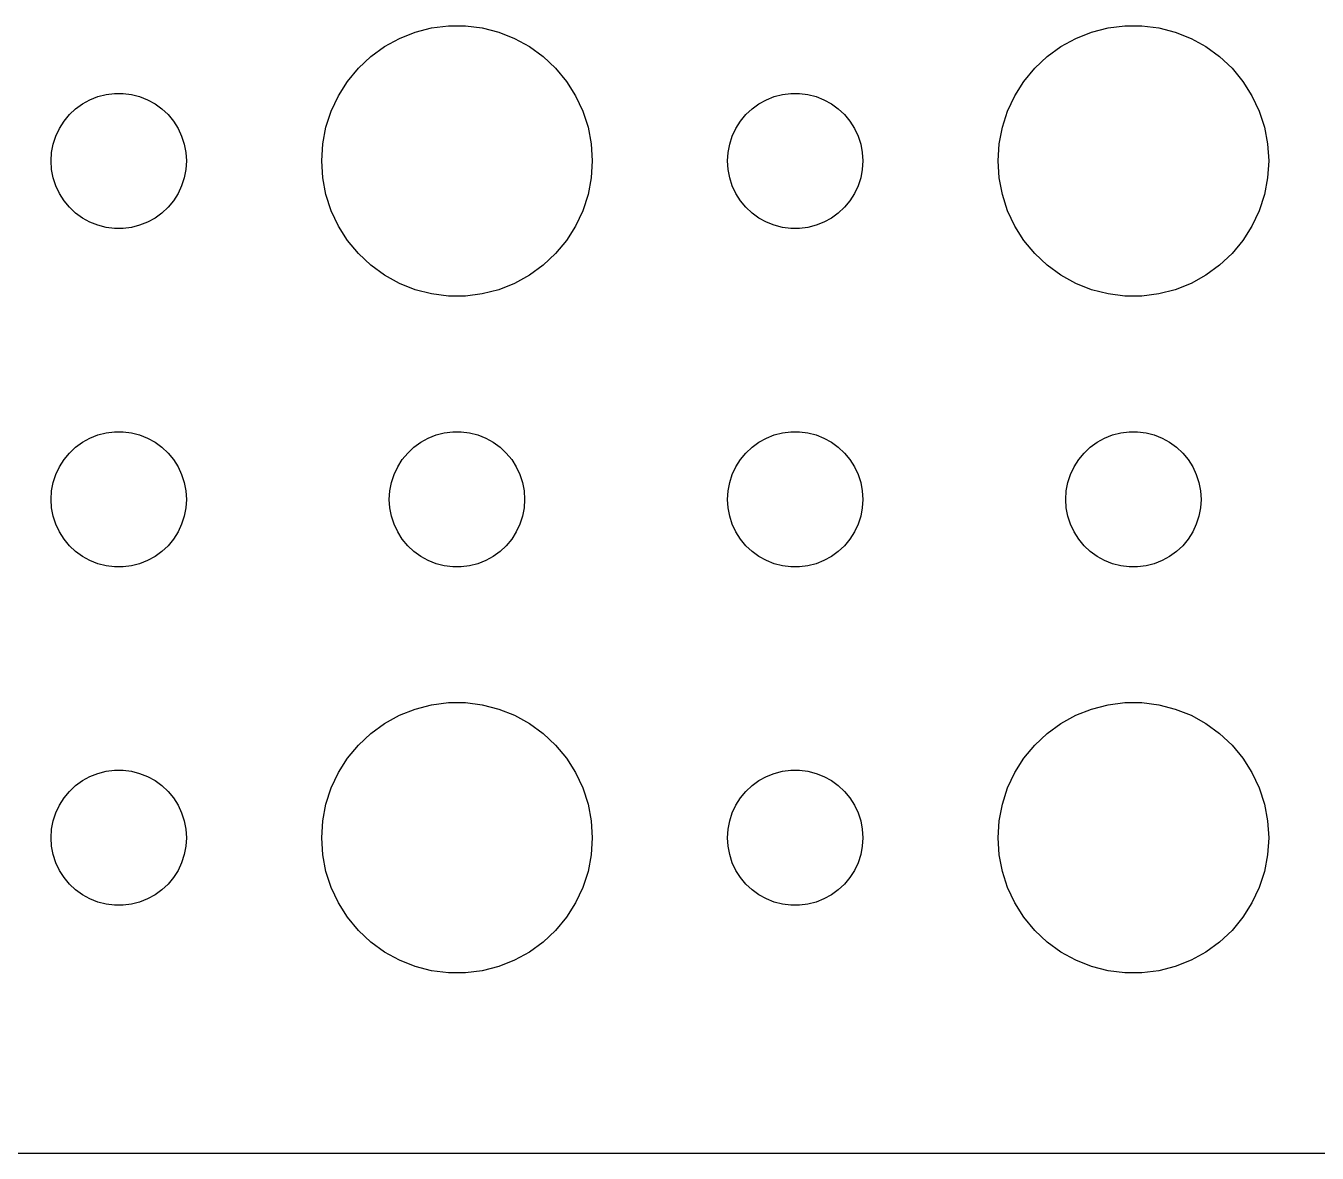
# Model space of a CAD drawing. Header units: metres. Extents: x -112 to 112, y -97 to 97.
# Drawn here: x -84.56 to -55.92, y -96.99 to -72.01 of the extents above; entities that cross this region are included whole.
import ezdxf

# ---------------------------------------------------------------- set-up
doc = ezdxf.new("R2010")
doc.units = ezdxf.units.M

msp = doc.modelspace()

# ---------------------------------------------------------------- linework, layer by layer
for p, q in [((-76.2773, -72.2855), (-75.927, -72.1468)), ((-75.927, -72.1468), (-75.5621, -72.0531)), ((-75.5621, -72.0531), (-75.1884, -72.0059)), ((-75.1884, -72.0059), (-74.8116, -72.0059)), ((-74.8116, -72.0059), (-74.4379, -72.0531)), ((-74.4379, -72.0531), (-74.073, -72.1468)), ((-74.073, -72.1468), (-73.7227, -72.2855)), ((-61.2773, -72.2855), (-60.927, -72.1468)), ((-60.927, -72.1468), (-60.5621, -72.0531)), ((-60.5621, -72.0531), (-60.1884, -72.0059)), ((-60.1884, -72.0059), (-59.8116, -72.0059)), ((-59.8116, -72.0059), (-59.4379, -72.0531)), ((-59.4379, -72.0531), (-59.0729, -72.1468)), ((-59.0729, -72.1468), (-58.7227, -72.2855)), ((-76.6075, -72.467), (-76.2773, -72.2855)), ((-73.7227, -72.2855), (-73.3925, -72.467)), ((-61.6075, -72.467), (-61.2773, -72.2855)), ((-58.7227, -72.2855), (-58.3925, -72.467)), ((-77.1869, -72.9464), (-76.9123, -72.6885)), ((-76.9123, -72.6885), (-76.6075, -72.467)), ((-73.3925, -72.467), (-73.0877, -72.6885)), ((-73.0877, -72.6885), (-72.8131, -72.9464)), ((-62.1869, -72.9464), (-61.9123, -72.6885)), ((-61.9123, -72.6885), (-61.6075, -72.467)), ((-58.3925, -72.467), (-58.0877, -72.6885)), ((-58.0877, -72.6885), (-57.8131, -72.9464)), ((-77.427, -73.2366), (-77.1869, -72.9464)), ((-72.8131, -72.9464), (-72.573, -73.2366)), ((-62.427, -73.2366), (-62.1869, -72.9464)), ((-57.8131, -72.9464), (-57.5729, -73.2366)), ((-77.6289, -73.5547), (-77.427, -73.2366)), ((-72.573, -73.2366), (-72.3711, -73.5547)), ((-62.6289, -73.5547), (-62.427, -73.2366)), ((-57.5729, -73.2366), (-57.3711, -73.5547)), ((-83.1387, -73.6428), (-82.9635, -73.5734)), ((-82.9635, -73.5734), (-82.7811, -73.5266)), ((-82.7811, -73.5266), (-82.5942, -73.503)), ((-82.5942, -73.503), (-82.4058, -73.503)), ((-82.4058, -73.503), (-82.2189, -73.5266)), ((-82.2189, -73.5266), (-82.0365, -73.5734)), ((-82.0365, -73.5734), (-81.8613, -73.6428)), ((-77.7893, -73.8956), (-77.6289, -73.5547)), ((-72.3711, -73.5547), (-72.2107, -73.8956)), ((-68.1387, -73.6428), (-67.9635, -73.5734)), ((-67.9635, -73.5734), (-67.7811, -73.5266)), ((-67.7811, -73.5266), (-67.5942, -73.503)), ((-67.5942, -73.503), (-67.4058, -73.503)), ((-67.4058, -73.503), (-67.2189, -73.5266)), ((-67.2189, -73.5266), (-67.0365, -73.5734)), ((-67.0365, -73.5734), (-66.8613, -73.6428)), ((-62.7893, -73.8956), (-62.6289, -73.5547)), ((-57.3711, -73.5547), (-57.2107, -73.8956)), ((-83.5934, -73.9732), (-83.4561, -73.8442)), ((-83.4561, -73.8442), (-83.3037, -73.7335)), ((-83.3037, -73.7335), (-83.1387, -73.6428)), ((-81.8613, -73.6428), (-81.6963, -73.7335)), ((-81.6963, -73.7335), (-81.5439, -73.8442)), ((-81.5439, -73.8442), (-81.4065, -73.9732)), ((-68.5934, -73.9732), (-68.4561, -73.8442)), ((-68.4561, -73.8442), (-68.3037, -73.7335)), ((-68.3037, -73.7335), (-68.1387, -73.6428)), ((-66.8613, -73.6428), (-66.6963, -73.7335)), ((-66.6963, -73.7335), (-66.5439, -73.8442)), ((-66.5439, -73.8442), (-66.4065, -73.9732)), ((-83.8145, -74.2774), (-83.7135, -74.1183)), ((-83.7135, -74.1183), (-83.5934, -73.9732)), ((-81.4065, -73.9732), (-81.2865, -74.1183)), ((-81.2865, -74.1183), (-81.1855, -74.2774)), ((-77.9057, -74.2539), (-77.7893, -73.8956)), ((-72.2107, -73.8956), (-72.0943, -74.2539)), ((-68.8145, -74.2774), (-68.7135, -74.1183)), ((-68.7135, -74.1183), (-68.5934, -73.9732)), ((-66.4065, -73.9732), (-66.2865, -74.1183)), ((-66.2865, -74.1183), (-66.1855, -74.2774)), ((-62.9057, -74.2539), (-62.7893, -73.8956)), ((-57.2107, -73.8956), (-57.0942, -74.2539)), ((-83.9529, -74.627), (-83.8947, -74.4478)), ((-83.8947, -74.4478), (-83.8145, -74.2774)), ((-81.1855, -74.2774), (-81.1053, -74.4478)), ((-81.1053, -74.4478), (-81.0471, -74.627)), ((-77.9763, -74.624), (-77.9057, -74.2539)), ((-72.0943, -74.2539), (-72.0237, -74.624)), ((-68.9529, -74.627), (-68.8947, -74.4478)), ((-68.8947, -74.4478), (-68.8145, -74.2774)), ((-66.1855, -74.2774), (-66.1053, -74.4478)), ((-66.1053, -74.4478), (-66.0471, -74.627)), ((-62.9763, -74.624), (-62.9057, -74.2539)), ((-57.0942, -74.2539), (-57.0237, -74.624)), ((-83.9882, -74.812), (-83.9529, -74.627)), ((-81.0471, -74.627), (-81.0118, -74.812)), ((-78, -75), (-77.9763, -74.624)), ((-72.0237, -74.624), (-72, -75)), ((-68.9882, -74.812), (-68.9529, -74.627)), ((-66.0471, -74.627), (-66.0118, -74.812)), ((-63, -75), (-62.9763, -74.624)), ((-57.0237, -74.624), (-57, -75)), ((-84, -75), (-83.9882, -74.812)), ((-83.9882, -75.188), (-84, -75)), ((-81.0118, -74.812), (-81, -75)), ((-81, -75), (-81.0118, -75.188)), ((-77.9763, -75.376), (-78, -75)), ((-72, -75), (-72.0237, -75.376)), ((-69, -75), (-68.9882, -74.812)), ((-68.9882, -75.188), (-69, -75)), ((-66.0118, -74.812), (-66, -75)), ((-66, -75), (-66.0118, -75.188)), ((-62.9763, -75.376), (-63, -75)), ((-57, -75), (-57.0237, -75.376)), ((-83.9529, -75.373), (-83.9882, -75.188)), ((-81.0118, -75.188), (-81.0471, -75.373)), ((-68.9529, -75.373), (-68.9882, -75.188)), ((-66.0118, -75.188), (-66.0471, -75.373)), ((-83.8947, -75.5522), (-83.9529, -75.373)), ((-83.8145, -75.7226), (-83.8947, -75.5522)), ((-81.1053, -75.5522), (-81.1855, -75.7226)), ((-81.0471, -75.373), (-81.1053, -75.5522)), ((-77.9057, -75.7461), (-77.9763, -75.376)), ((-72.0237, -75.376), (-72.0943, -75.7461)), ((-68.8947, -75.5522), (-68.9529, -75.373)), ((-68.8145, -75.7226), (-68.8947, -75.5522)), ((-66.1053, -75.5522), (-66.1855, -75.7226)), ((-66.0471, -75.373), (-66.1053, -75.5522)), ((-62.9057, -75.7461), (-62.9763, -75.376)), ((-57.0237, -75.376), (-57.0942, -75.7461)), ((-83.7135, -75.8817), (-83.8145, -75.7226)), ((-83.5934, -76.0268), (-83.7135, -75.8817)), ((-81.2865, -75.8817), (-81.4065, -76.0268)), ((-81.1855, -75.7226), (-81.2865, -75.8817)), ((-77.7893, -76.1044), (-77.9057, -75.7461)), ((-72.0943, -75.7461), (-72.2107, -76.1044)), ((-68.7135, -75.8817), (-68.8145, -75.7226)), ((-68.5934, -76.0268), (-68.7135, -75.8817)), ((-66.2865, -75.8817), (-66.4065, -76.0268)), ((-66.1855, -75.7226), (-66.2865, -75.8817)), ((-62.7893, -76.1044), (-62.9057, -75.7461)), ((-57.0942, -75.7461), (-57.2107, -76.1044)), ((-83.4561, -76.1558), (-83.5934, -76.0268)), ((-83.3037, -76.2665), (-83.4561, -76.1558)), ((-81.5439, -76.1558), (-81.6963, -76.2665)), ((-81.4065, -76.0268), (-81.5439, -76.1558)), ((-77.6289, -76.4453), (-77.7893, -76.1044)), ((-72.2107, -76.1044), (-72.3711, -76.4453)), ((-68.4561, -76.1558), (-68.5934, -76.0268)), ((-68.3037, -76.2665), (-68.4561, -76.1558)), ((-66.5439, -76.1558), (-66.6963, -76.2665)), ((-66.4065, -76.0268), (-66.5439, -76.1558)), ((-62.6289, -76.4453), (-62.7893, -76.1044)), ((-57.2107, -76.1044), (-57.3711, -76.4453)), ((-83.1387, -76.3572), (-83.3037, -76.2665)), ((-82.9635, -76.4266), (-83.1387, -76.3572)), ((-82.7811, -76.4734), (-82.9635, -76.4266)), ((-82.0365, -76.4266), (-82.2189, -76.4734)), ((-81.8613, -76.3572), (-82.0365, -76.4266)), ((-81.6963, -76.2665), (-81.8613, -76.3572)), ((-77.427, -76.7634), (-77.6289, -76.4453)), ((-72.3711, -76.4453), (-72.573, -76.7634)), ((-68.1387, -76.3572), (-68.3037, -76.2665)), ((-67.9635, -76.4266), (-68.1387, -76.3572)), ((-67.7811, -76.4734), (-67.9635, -76.4266)), ((-67.0365, -76.4266), (-67.2189, -76.4734)), ((-66.8613, -76.3572), (-67.0365, -76.4266)), ((-66.6963, -76.2665), (-66.8613, -76.3572)), ((-62.427, -76.7634), (-62.6289, -76.4453)), ((-57.3711, -76.4453), (-57.5729, -76.7634)), ((-82.5942, -76.497), (-82.7811, -76.4734)), ((-82.4058, -76.497), (-82.5942, -76.497)), ((-82.2189, -76.4734), (-82.4058, -76.497)), ((-67.5942, -76.497), (-67.7811, -76.4734)), ((-67.4058, -76.497), (-67.5942, -76.497)), ((-67.2189, -76.4734), (-67.4058, -76.497)), ((-77.1869, -77.0536), (-77.427, -76.7634)), ((-72.573, -76.7634), (-72.8131, -77.0536)), ((-62.1869, -77.0536), (-62.427, -76.7634)), ((-57.5729, -76.7634), (-57.8131, -77.0536)), ((-76.9123, -77.3115), (-77.1869, -77.0536)), ((-76.6075, -77.533), (-76.9123, -77.3115)), ((-73.0877, -77.3115), (-73.3925, -77.533)), ((-72.8131, -77.0536), (-73.0877, -77.3115)), ((-61.9123, -77.3115), (-62.1869, -77.0536)), ((-61.6075, -77.533), (-61.9123, -77.3115)), ((-58.0877, -77.3115), (-58.3925, -77.533)), ((-57.8131, -77.0536), (-58.0877, -77.3115)), ((-76.2773, -77.7145), (-76.6075, -77.533)), ((-73.3925, -77.533), (-73.7227, -77.7145)), ((-61.2773, -77.7145), (-61.6075, -77.533)), ((-58.3925, -77.533), (-58.7227, -77.7145)), ((-75.927, -77.8532), (-76.2773, -77.7145)), ((-75.5621, -77.9469), (-75.927, -77.8532)), ((-74.073, -77.8532), (-74.4379, -77.9469)), ((-73.7227, -77.7145), (-74.073, -77.8532)), ((-60.927, -77.8532), (-61.2773, -77.7145)), ((-60.5621, -77.9469), (-60.927, -77.8532)), ((-59.0729, -77.8532), (-59.4379, -77.9469)), ((-58.7227, -77.7145), (-59.0729, -77.8532)), ((-75.1884, -77.9941), (-75.5621, -77.9469)), ((-74.8116, -77.9941), (-75.1884, -77.9941)), ((-74.4379, -77.9469), (-74.8116, -77.9941)), ((-60.1884, -77.9941), (-60.5621, -77.9469)), ((-59.8116, -77.9941), (-60.1884, -77.9941)), ((-59.4379, -77.9469), (-59.8116, -77.9941)), ((-82.9635, -81.0734), (-82.7811, -81.0266)), ((-82.7811, -81.0266), (-82.5942, -81.003)), ((-82.5942, -81.003), (-82.4058, -81.003)), ((-82.4058, -81.003), (-82.2189, -81.0266)), ((-82.2189, -81.0266), (-82.0365, -81.0734)), ((-75.4635, -81.0734), (-75.2811, -81.0266)), ((-75.2811, -81.0266), (-75.0942, -81.003)), ((-75.0942, -81.003), (-74.9058, -81.003)), ((-74.9058, -81.003), (-74.7189, -81.0266)), ((-74.7189, -81.0266), (-74.5365, -81.0734)), ((-67.9635, -81.0734), (-67.7811, -81.0266)), ((-67.7811, -81.0266), (-67.5942, -81.003)), ((-67.5942, -81.003), (-67.4058, -81.003)), ((-67.4058, -81.003), (-67.2189, -81.0266)), ((-67.2189, -81.0266), (-67.0365, -81.0734)), ((-60.4635, -81.0734), (-60.2811, -81.0266)), ((-60.2811, -81.0266), (-60.0942, -81.003)), ((-60.0942, -81.003), (-59.9058, -81.003)), ((-59.9058, -81.003), (-59.7189, -81.0266)), ((-59.7189, -81.0266), (-59.5365, -81.0734)), ((-83.4561, -81.3442), (-83.3037, -81.2335)), ((-83.3037, -81.2335), (-83.1387, -81.1428)), ((-83.1387, -81.1428), (-82.9635, -81.0734)), ((-82.0365, -81.0734), (-81.8613, -81.1428)), ((-81.8613, -81.1428), (-81.6963, -81.2335)), ((-81.6963, -81.2335), (-81.5439, -81.3442)), ((-75.9561, -81.3442), (-75.8037, -81.2335)), ((-75.8037, -81.2335), (-75.6387, -81.1428)), ((-75.6387, -81.1428), (-75.4635, -81.0734)), ((-74.5365, -81.0734), (-74.3613, -81.1428)), ((-74.3613, -81.1428), (-74.1963, -81.2335)), ((-74.1963, -81.2335), (-74.0439, -81.3442)), ((-68.4561, -81.3442), (-68.3037, -81.2335)), ((-68.3037, -81.2335), (-68.1387, -81.1428)), ((-68.1387, -81.1428), (-67.9635, -81.0734)), ((-67.0365, -81.0734), (-66.8613, -81.1428)), ((-66.8613, -81.1428), (-66.6963, -81.2335)), ((-66.6963, -81.2335), (-66.5439, -81.3442)), ((-60.9561, -81.3442), (-60.8037, -81.2335)), ((-60.8037, -81.2335), (-60.6387, -81.1428)), ((-60.6387, -81.1428), (-60.4635, -81.0734)), ((-59.5365, -81.0734), (-59.3613, -81.1428)), ((-59.3613, -81.1428), (-59.1963, -81.2335)), ((-59.1963, -81.2335), (-59.0439, -81.3442)), ((-83.7135, -81.6183), (-83.5934, -81.4732)), ((-83.5934, -81.4732), (-83.4561, -81.3442)), ((-81.5439, -81.3442), (-81.4065, -81.4732)), ((-81.4065, -81.4732), (-81.2865, -81.6183)), ((-76.2135, -81.6183), (-76.0934, -81.4732)), ((-76.0934, -81.4732), (-75.9561, -81.3442)), ((-74.0439, -81.3442), (-73.9065, -81.4732)), ((-73.9065, -81.4732), (-73.7865, -81.6183)), ((-68.7135, -81.6183), (-68.5934, -81.4732)), ((-68.5934, -81.4732), (-68.4561, -81.3442)), ((-66.5439, -81.3442), (-66.4065, -81.4732)), ((-66.4065, -81.4732), (-66.2865, -81.6183)), ((-61.2135, -81.6183), (-61.0934, -81.4732)), ((-61.0934, -81.4732), (-60.9561, -81.3442)), ((-59.0439, -81.3442), (-58.9065, -81.4732)), ((-58.9065, -81.4732), (-58.7865, -81.6183)), ((-83.8947, -81.9478), (-83.8145, -81.7774)), ((-83.8145, -81.7774), (-83.7135, -81.6183)), ((-81.2865, -81.6183), (-81.1855, -81.7774)), ((-81.1855, -81.7774), (-81.1053, -81.9478)), ((-76.3947, -81.9478), (-76.3145, -81.7774)), ((-76.3145, -81.7774), (-76.2135, -81.6183)), ((-73.7865, -81.6183), (-73.6855, -81.7774)), ((-73.6855, -81.7774), (-73.6053, -81.9478)), ((-68.8947, -81.9478), (-68.8145, -81.7774)), ((-68.8145, -81.7774), (-68.7135, -81.6183)), ((-66.2865, -81.6183), (-66.1855, -81.7774)), ((-66.1855, -81.7774), (-66.1053, -81.9478)), ((-61.3947, -81.9478), (-61.3145, -81.7774)), ((-61.3145, -81.7774), (-61.2135, -81.6183)), ((-58.7865, -81.6183), (-58.6855, -81.7774)), ((-58.6855, -81.7774), (-58.6053, -81.9478)), ((-83.9882, -82.312), (-83.9529, -82.127)), ((-83.9529, -82.127), (-83.8947, -81.9478)), ((-81.1053, -81.9478), (-81.0471, -82.127)), ((-81.0471, -82.127), (-81.0118, -82.312)), ((-76.4882, -82.312), (-76.4529, -82.127)), ((-76.4529, -82.127), (-76.3947, -81.9478)), ((-73.6053, -81.9478), (-73.5471, -82.127)), ((-73.5471, -82.127), (-73.5118, -82.312)), ((-68.9882, -82.312), (-68.9529, -82.127)), ((-68.9529, -82.127), (-68.8947, -81.9478)), ((-66.1053, -81.9478), (-66.0471, -82.127)), ((-66.0471, -82.127), (-66.0118, -82.312)), ((-61.4882, -82.312), (-61.4529, -82.127)), ((-61.4529, -82.127), (-61.3947, -81.9478)), ((-58.6053, -81.9478), (-58.5471, -82.127)), ((-58.5471, -82.127), (-58.5118, -82.312)), ((-84, -82.5), (-83.9882, -82.312)), ((-81.0118, -82.312), (-81, -82.5)), ((-76.5, -82.5), (-76.4882, -82.312)), ((-73.5118, -82.312), (-73.5, -82.5)), ((-69, -82.5), (-68.9882, -82.312)), ((-66.0118, -82.312), (-66, -82.5)), ((-61.5, -82.5), (-61.4882, -82.312)), ((-58.5118, -82.312), (-58.5, -82.5)), ((-83.9882, -82.688), (-84, -82.5)), ((-83.9529, -82.873), (-83.9882, -82.688)), ((-81.0118, -82.688), (-81.0471, -82.873)), ((-81, -82.5), (-81.0118, -82.688)), ((-76.4882, -82.688), (-76.5, -82.5)), ((-76.4529, -82.873), (-76.4882, -82.688)), ((-73.5118, -82.688), (-73.5471, -82.873)), ((-73.5, -82.5), (-73.5118, -82.688)), ((-68.9882, -82.688), (-69, -82.5)), ((-68.9529, -82.873), (-68.9882, -82.688)), ((-66.0118, -82.688), (-66.0471, -82.873)), ((-66, -82.5), (-66.0118, -82.688)), ((-61.4882, -82.688), (-61.5, -82.5)), ((-61.4529, -82.873), (-61.4882, -82.688)), ((-58.5118, -82.688), (-58.5471, -82.873)), ((-58.5, -82.5), (-58.5118, -82.688)), ((-83.8947, -83.0522), (-83.9529, -82.873)), ((-81.0471, -82.873), (-81.1053, -83.0522)), ((-76.3947, -83.0522), (-76.4529, -82.873)), ((-73.5471, -82.873), (-73.6053, -83.0522)), ((-68.8947, -83.0522), (-68.9529, -82.873)), ((-66.0471, -82.873), (-66.1053, -83.0522)), ((-61.3947, -83.0522), (-61.4529, -82.873)), ((-58.5471, -82.873), (-58.6053, -83.0522)), ((-83.8145, -83.2226), (-83.8947, -83.0522)), ((-83.7135, -83.3817), (-83.8145, -83.2226)), ((-81.1855, -83.2226), (-81.2865, -83.3817)), ((-81.1053, -83.0522), (-81.1855, -83.2226)), ((-76.3145, -83.2226), (-76.3947, -83.0522)), ((-76.2135, -83.3817), (-76.3145, -83.2226)), ((-73.6855, -83.2226), (-73.7865, -83.3817)), ((-73.6053, -83.0522), (-73.6855, -83.2226)), ((-68.8145, -83.2226), (-68.8947, -83.0522)), ((-68.7135, -83.3817), (-68.8145, -83.2226)), ((-66.1855, -83.2226), (-66.2865, -83.3817)), ((-66.1053, -83.0522), (-66.1855, -83.2226)), ((-61.3145, -83.2226), (-61.3947, -83.0522)), ((-61.2135, -83.3817), (-61.3145, -83.2226)), ((-58.6855, -83.2226), (-58.7865, -83.3817)), ((-58.6053, -83.0522), (-58.6855, -83.2226)), ((-83.5934, -83.5268), (-83.7135, -83.3817)), ((-83.4561, -83.6558), (-83.5934, -83.5268)), ((-81.4065, -83.5268), (-81.5439, -83.6558)), ((-81.2865, -83.3817), (-81.4065, -83.5268)), ((-76.0934, -83.5268), (-76.2135, -83.3817)), ((-75.9561, -83.6558), (-76.0934, -83.5268)), ((-73.9065, -83.5268), (-74.0439, -83.6558)), ((-73.7865, -83.3817), (-73.9065, -83.5268)), ((-68.5934, -83.5268), (-68.7135, -83.3817)), ((-68.4561, -83.6558), (-68.5934, -83.5268)), ((-66.4065, -83.5268), (-66.5439, -83.6558)), ((-66.2865, -83.3817), (-66.4065, -83.5268)), ((-61.0934, -83.5268), (-61.2135, -83.3817)), ((-60.9561, -83.6558), (-61.0934, -83.5268)), ((-58.9065, -83.5268), (-59.0439, -83.6558)), ((-58.7865, -83.3817), (-58.9065, -83.5268)), ((-83.3037, -83.7665), (-83.4561, -83.6558)), ((-83.1387, -83.8572), (-83.3037, -83.7665)), ((-82.9635, -83.9266), (-83.1387, -83.8572)), ((-81.8613, -83.8572), (-82.0365, -83.9266)), ((-81.6963, -83.7665), (-81.8613, -83.8572)), ((-81.5439, -83.6558), (-81.6963, -83.7665)), ((-75.8037, -83.7665), (-75.9561, -83.6558)), ((-75.6387, -83.8572), (-75.8037, -83.7665)), ((-75.4635, -83.9266), (-75.6387, -83.8572)), ((-74.3613, -83.8572), (-74.5365, -83.9266)), ((-74.1963, -83.7665), (-74.3613, -83.8572)), ((-74.0439, -83.6558), (-74.1963, -83.7665)), ((-68.3037, -83.7665), (-68.4561, -83.6558)), ((-68.1387, -83.8572), (-68.3037, -83.7665)), ((-67.9635, -83.9266), (-68.1387, -83.8572)), ((-66.8613, -83.8572), (-67.0365, -83.9266)), ((-66.6963, -83.7665), (-66.8613, -83.8572)), ((-66.5439, -83.6558), (-66.6963, -83.7665)), ((-60.8037, -83.7665), (-60.9561, -83.6558)), ((-60.6387, -83.8572), (-60.8037, -83.7665)), ((-60.4635, -83.9266), (-60.6387, -83.8572)), ((-59.3613, -83.8572), (-59.5365, -83.9266)), ((-59.1963, -83.7665), (-59.3613, -83.8572)), ((-59.0439, -83.6558), (-59.1963, -83.7665)), ((-82.7811, -83.9734), (-82.9635, -83.9266)), ((-82.5942, -83.997), (-82.7811, -83.9734)), ((-82.4058, -83.997), (-82.5942, -83.997)), ((-82.2189, -83.9734), (-82.4058, -83.997)), ((-82.0365, -83.9266), (-82.2189, -83.9734)), ((-75.2811, -83.9734), (-75.4635, -83.9266)), ((-75.0942, -83.997), (-75.2811, -83.9734)), ((-74.9058, -83.997), (-75.0942, -83.997)), ((-74.7189, -83.9734), (-74.9058, -83.997)), ((-74.5365, -83.9266), (-74.7189, -83.9734)), ((-67.7811, -83.9734), (-67.9635, -83.9266)), ((-67.5942, -83.997), (-67.7811, -83.9734)), ((-67.4058, -83.997), (-67.5942, -83.997)), ((-67.2189, -83.9734), (-67.4058, -83.997)), ((-67.0365, -83.9266), (-67.2189, -83.9734)), ((-60.2811, -83.9734), (-60.4635, -83.9266)), ((-60.0942, -83.997), (-60.2811, -83.9734)), ((-59.9058, -83.997), (-60.0942, -83.997)), ((-59.7189, -83.9734), (-59.9058, -83.997)), ((-59.5365, -83.9266), (-59.7189, -83.9734)), ((-75.5621, -87.0531), (-75.1884, -87.0059)), ((-75.1884, -87.0059), (-74.8116, -87.0059)), ((-74.8116, -87.0059), (-74.4379, -87.0531)), ((-60.5621, -87.0531), (-60.1884, -87.0059)), ((-60.1884, -87.0059), (-59.8116, -87.0059)), ((-59.8116, -87.0059), (-59.4379, -87.0531)), ((-76.6075, -87.467), (-76.2773, -87.2855)), ((-76.2773, -87.2855), (-75.927, -87.1468)), ((-75.927, -87.1468), (-75.5621, -87.0531)), ((-74.4379, -87.0531), (-74.073, -87.1468)), ((-74.073, -87.1468), (-73.7227, -87.2855)), ((-73.7227, -87.2855), (-73.3925, -87.467)), ((-61.6075, -87.467), (-61.2773, -87.2855)), ((-61.2773, -87.2855), (-60.927, -87.1468)), ((-60.927, -87.1468), (-60.5621, -87.0531)), ((-59.4379, -87.0531), (-59.0729, -87.1468)), ((-59.0729, -87.1468), (-58.7227, -87.2855)), ((-58.7227, -87.2855), (-58.3925, -87.467)), ((-76.9123, -87.6885), (-76.6075, -87.467)), ((-73.3925, -87.467), (-73.0877, -87.6885)), ((-61.9123, -87.6885), (-61.6075, -87.467)), ((-58.3925, -87.467), (-58.0877, -87.6885)), ((-77.1869, -87.9464), (-76.9123, -87.6885)), ((-73.0877, -87.6885), (-72.8131, -87.9464)), ((-62.1869, -87.9464), (-61.9123, -87.6885)), ((-58.0877, -87.6885), (-57.8131, -87.9464)), ((-77.427, -88.2366), (-77.1869, -87.9464)), ((-72.8131, -87.9464), (-72.573, -88.2366)), ((-62.427, -88.2366), (-62.1869, -87.9464)), ((-57.8131, -87.9464), (-57.5729, -88.2366)), ((-77.6289, -88.5547), (-77.427, -88.2366)), ((-72.573, -88.2366), (-72.3711, -88.5547)), ((-62.6289, -88.5547), (-62.427, -88.2366)), ((-57.5729, -88.2366), (-57.3711, -88.5547)), ((-83.4561, -88.8442), (-83.3037, -88.7335)), ((-83.3037, -88.7335), (-83.1387, -88.6428)), ((-83.1387, -88.6428), (-82.9635, -88.5734)), ((-82.9635, -88.5734), (-82.7811, -88.5266)), ((-82.7811, -88.5266), (-82.5942, -88.503)), ((-82.5942, -88.503), (-82.4058, -88.503)), ((-82.4058, -88.503), (-82.2189, -88.5266)), ((-82.2189, -88.5266), (-82.0365, -88.5734)), ((-82.0365, -88.5734), (-81.8613, -88.6428)), ((-81.8613, -88.6428), (-81.6963, -88.7335)), ((-81.6963, -88.7335), (-81.5439, -88.8442)), ((-77.7893, -88.8956), (-77.6289, -88.5547)), ((-72.3711, -88.5547), (-72.2107, -88.8956)), ((-68.4561, -88.8442), (-68.3037, -88.7335)), ((-68.3037, -88.7335), (-68.1387, -88.6428)), ((-68.1387, -88.6428), (-67.9635, -88.5734)), ((-67.9635, -88.5734), (-67.7811, -88.5266)), ((-67.7811, -88.5266), (-67.5942, -88.503)), ((-67.5942, -88.503), (-67.4058, -88.503)), ((-67.4058, -88.503), (-67.2189, -88.5266)), ((-67.2189, -88.5266), (-67.0365, -88.5734)), ((-67.0365, -88.5734), (-66.8613, -88.6428)), ((-66.8613, -88.6428), (-66.6963, -88.7335)), ((-66.6963, -88.7335), (-66.5439, -88.8442)), ((-62.7893, -88.8956), (-62.6289, -88.5547)), ((-57.3711, -88.5547), (-57.2107, -88.8956)), ((-83.7135, -89.1183), (-83.5934, -88.9732)), ((-83.5934, -88.9732), (-83.4561, -88.8442)), ((-81.5439, -88.8442), (-81.4065, -88.9732)), ((-81.4065, -88.9732), (-81.2865, -89.1183)), ((-77.9057, -89.2539), (-77.7893, -88.8956)), ((-72.2107, -88.8956), (-72.0943, -89.2539)), ((-68.7135, -89.1183), (-68.5934, -88.9732)), ((-68.5934, -88.9732), (-68.4561, -88.8442)), ((-66.5439, -88.8442), (-66.4065, -88.9732)), ((-66.4065, -88.9732), (-66.2865, -89.1183)), ((-62.9057, -89.2539), (-62.7893, -88.8956)), ((-57.2107, -88.8956), (-57.0942, -89.2539)), ((-83.8947, -89.4478), (-83.8145, -89.2774)), ((-83.8145, -89.2774), (-83.7135, -89.1183)), ((-81.2865, -89.1183), (-81.1855, -89.2774)), ((-81.1855, -89.2774), (-81.1053, -89.4478)), ((-77.9763, -89.624), (-77.9057, -89.2539)), ((-72.0943, -89.2539), (-72.0237, -89.624)), ((-68.8947, -89.4478), (-68.8145, -89.2774)), ((-68.8145, -89.2774), (-68.7135, -89.1183)), ((-66.2865, -89.1183), (-66.1855, -89.2774)), ((-66.1855, -89.2774), (-66.1053, -89.4478)), ((-62.9763, -89.624), (-62.9057, -89.2539)), ((-57.0942, -89.2539), (-57.0237, -89.624)), ((-83.9882, -89.812), (-83.9529, -89.627)), ((-83.9529, -89.627), (-83.8947, -89.4478)), ((-81.1053, -89.4478), (-81.0471, -89.627)), ((-81.0471, -89.627), (-81.0118, -89.812)), ((-78, -90), (-77.9763, -89.624)), ((-72.0237, -89.624), (-72, -90)), ((-68.9882, -89.812), (-68.9529, -89.627)), ((-68.9529, -89.627), (-68.8947, -89.4478)), ((-66.1053, -89.4478), (-66.0471, -89.627)), ((-66.0471, -89.627), (-66.0118, -89.812)), ((-63, -90), (-62.9763, -89.624)), ((-57.0237, -89.624), (-57, -90)), ((-84, -90), (-83.9882, -89.812)), ((-81.0118, -89.812), (-81, -90)), ((-69, -90), (-68.9882, -89.812)), ((-66.0118, -89.812), (-66, -90)), ((-83.9882, -90.188), (-84, -90)), ((-83.9529, -90.373), (-83.9882, -90.188)), ((-81.0118, -90.188), (-81.0471, -90.373)), ((-81, -90), (-81.0118, -90.188)), ((-77.9763, -90.376), (-78, -90)), ((-72, -90), (-72.0237, -90.376)), ((-68.9882, -90.188), (-69, -90)), ((-68.9529, -90.373), (-68.9882, -90.188)), ((-66.0118, -90.188), (-66.0471, -90.373)), ((-66, -90), (-66.0118, -90.188)), ((-62.9763, -90.376), (-63, -90)), ((-57, -90), (-57.0237, -90.376)), ((-83.8947, -90.5522), (-83.9529, -90.373)), ((-81.0471, -90.373), (-81.1053, -90.5522)), ((-77.9057, -90.7461), (-77.9763, -90.376)), ((-72.0237, -90.376), (-72.0943, -90.7461)), ((-68.8947, -90.5522), (-68.9529, -90.373)), ((-66.0471, -90.373), (-66.1053, -90.5522)), ((-62.9057, -90.7461), (-62.9763, -90.376)), ((-57.0237, -90.376), (-57.0942, -90.7461)), ((-83.8145, -90.7226), (-83.8947, -90.5522)), ((-83.7135, -90.8817), (-83.8145, -90.7226)), ((-81.1855, -90.7226), (-81.2865, -90.8817)), ((-81.1053, -90.5522), (-81.1855, -90.7226)), ((-77.7893, -91.1044), (-77.9057, -90.7461)), ((-72.0943, -90.7461), (-72.2107, -91.1044)), ((-68.8145, -90.7226), (-68.8947, -90.5522)), ((-68.7135, -90.8817), (-68.8145, -90.7226)), ((-66.1855, -90.7226), (-66.2865, -90.8817)), ((-66.1053, -90.5522), (-66.1855, -90.7226)), ((-62.7893, -91.1044), (-62.9057, -90.7461)), ((-57.0942, -90.7461), (-57.2107, -91.1044)), ((-83.5934, -91.0268), (-83.7135, -90.8817)), ((-83.4561, -91.1558), (-83.5934, -91.0268)), ((-81.4065, -91.0268), (-81.5439, -91.1558)), ((-81.2865, -90.8817), (-81.4065, -91.0268)), ((-68.5934, -91.0268), (-68.7135, -90.8817)), ((-68.4561, -91.1558), (-68.5934, -91.0268)), ((-66.4065, -91.0268), (-66.5439, -91.1558)), ((-66.2865, -90.8817), (-66.4065, -91.0268)), ((-83.3037, -91.2665), (-83.4561, -91.1558)), ((-83.1387, -91.3572), (-83.3037, -91.2665)), ((-81.6963, -91.2665), (-81.8613, -91.3572)), ((-81.5439, -91.1558), (-81.6963, -91.2665)), ((-77.6289, -91.4453), (-77.7893, -91.1044)), ((-72.2107, -91.1044), (-72.3711, -91.4453)), ((-68.3037, -91.2665), (-68.4561, -91.1558)), ((-68.1387, -91.3572), (-68.3037, -91.2665)), ((-66.6963, -91.2665), (-66.8613, -91.3572)), ((-66.5439, -91.1558), (-66.6963, -91.2665)), ((-62.6289, -91.4453), (-62.7893, -91.1044)), ((-57.2107, -91.1044), (-57.3711, -91.4453)), ((-82.9635, -91.4266), (-83.1387, -91.3572)), ((-82.7811, -91.4734), (-82.9635, -91.4266)), ((-82.5942, -91.497), (-82.7811, -91.4734)), ((-82.4058, -91.497), (-82.5942, -91.497)), ((-82.2189, -91.4734), (-82.4058, -91.497)), ((-82.0365, -91.4266), (-82.2189, -91.4734)), ((-81.8613, -91.3572), (-82.0365, -91.4266)), ((-77.427, -91.7634), (-77.6289, -91.4453)), ((-72.3711, -91.4453), (-72.573, -91.7634)), ((-67.9635, -91.4266), (-68.1387, -91.3572)), ((-67.7811, -91.4734), (-67.9635, -91.4266)), ((-67.5942, -91.497), (-67.7811, -91.4734)), ((-67.4058, -91.497), (-67.5942, -91.497)), ((-67.2189, -91.4734), (-67.4058, -91.497)), ((-67.0365, -91.4266), (-67.2189, -91.4734)), ((-66.8613, -91.3572), (-67.0365, -91.4266)), ((-62.427, -91.7634), (-62.6289, -91.4453)), ((-57.3711, -91.4453), (-57.5729, -91.7634)), ((-77.1869, -92.0536), (-77.427, -91.7634)), ((-72.573, -91.7634), (-72.8131, -92.0536)), ((-62.1869, -92.0536), (-62.427, -91.7634)), ((-57.5729, -91.7634), (-57.8131, -92.0536)), ((-76.9123, -92.3115), (-77.1869, -92.0536)), ((-72.8131, -92.0536), (-73.0877, -92.3115)), ((-61.9123, -92.3115), (-62.1869, -92.0536)), ((-57.8131, -92.0536), (-58.0877, -92.3115)), ((-76.6075, -92.533), (-76.9123, -92.3115)), ((-73.0877, -92.3115), (-73.3925, -92.533)), ((-61.6075, -92.533), (-61.9123, -92.3115)), ((-58.0877, -92.3115), (-58.3925, -92.533)), ((-76.2773, -92.7145), (-76.6075, -92.533)), ((-75.927, -92.8532), (-76.2773, -92.7145)), ((-73.7227, -92.7145), (-74.073, -92.8532)), ((-73.3925, -92.533), (-73.7227, -92.7145)), ((-61.2773, -92.7145), (-61.6075, -92.533)), ((-60.927, -92.8532), (-61.2773, -92.7145)), ((-58.7227, -92.7145), (-59.0729, -92.8532)), ((-58.3925, -92.533), (-58.7227, -92.7145)), ((-75.5621, -92.9469), (-75.927, -92.8532)), ((-75.1884, -92.9941), (-75.5621, -92.9469)), ((-74.8116, -92.9941), (-75.1884, -92.9941)), ((-74.4379, -92.9469), (-74.8116, -92.9941)), ((-74.073, -92.8532), (-74.4379, -92.9469)), ((-60.5621, -92.9469), (-60.927, -92.8532)), ((-60.1884, -92.9941), (-60.5621, -92.9469)), ((-59.8116, -92.9941), (-60.1884, -92.9941)), ((-59.4379, -92.9469), (-59.8116, -92.9941)), ((-59.0729, -92.8532), (-59.4379, -92.9469)), ((-107.314, -96.9901), (107.314, -96.9901))]:
    msp.add_line(p, q)

doc.saveas('drawing.dxf')
